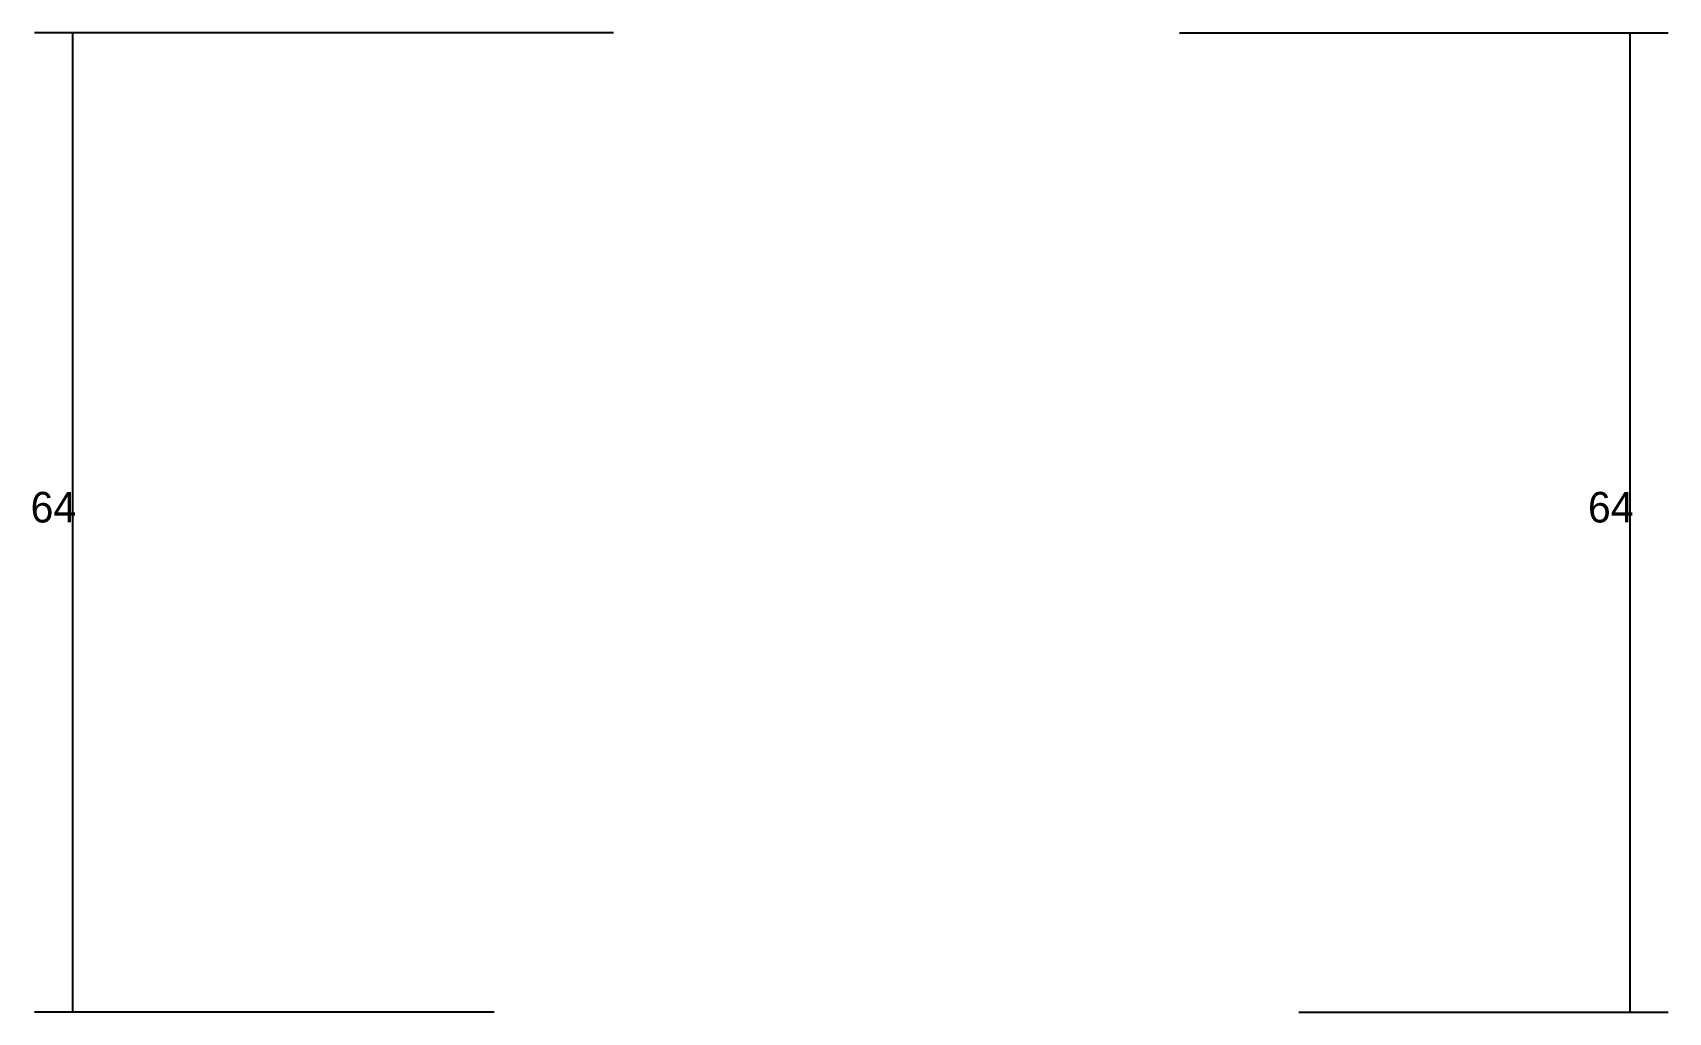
# Model space of a CAD drawing. Header units: metres. Extents: x 3217 to 5468, y 7871 to 9160.
# Drawn here: x 3709.2 to 3923, y 7870.6 to 7998.6 of the extents above; entities that cross this region are included whole.
import ezdxf

# ---------------------------------------------------------------- set-up
doc = ezdxf.new("R2010")
doc.units = ezdxf.units.M
doc.layers.add('COTA', color=4, linetype='Continuous')

msp = doc.modelspace()

# ---------------------------------------------------------------- linework, layer by layer
at = {"layer": 'COTA'}
for p, q in [((3785.1, 7998.6), (3709.4, 7998.6)), ((3714.4, 7870.6), (3714.4, 7998.6)), ((3859.1, 7998.6), (3923, 7998.6)), ((3918, 7870.6), (3918, 7998.6)), ((3769.5, 7870.6), (3709.4, 7870.6)), ((3874.7, 7870.6), (3923, 7870.6))]:
    msp.add_line(p, q, dxfattribs=at)

# ---------------------------------------------------------------- texts
for p in [(3708.9, 7934.6), (3912.5, 7934.6)]:
    msp.add_text('64', height=4, dxfattribs=at).set_placement(p)

doc.saveas('drawing.dxf')
